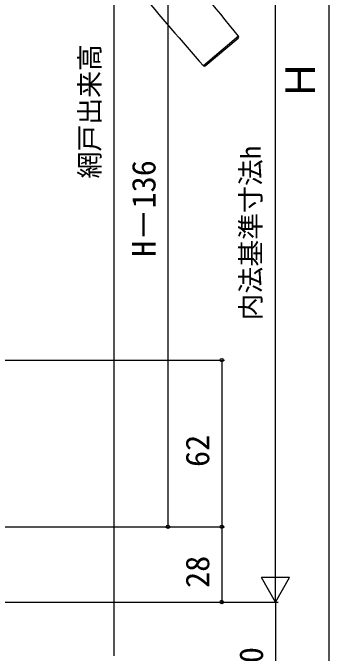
# Model space of a CAD drawing. Units: millimetres, scale not verified. Extents: x -525 to 525, y -783 to 779.
# Drawn here: x -116.7 to 1, y 42.3 to 280.5 of the extents above; entities that cross this region are included whole.
import ezdxf
from ezdxf.enums import TextEntityAlignment as Align

# ---------------------------------------------------------------- set-up
doc = ezdxf.new("R2010")
doc.units = ezdxf.units.MM
doc.header["$LTSCALE"] = 4
doc.layers.add('0-5_YKK_13', color=4, linetype='Continuous')
doc.layers.add('0-7_YKK_D', color=6, linetype='Continuous')
doc.styles.add('ＭＳ ゴシック', font='')
doc.styles.get('ＭＳ ゴシック').set_extended_font_data('MS Gothic')

msp = doc.modelspace()

# ---------------------------------------------------------------- linework, layer by layer
at = {"layer": '0-5_YKK_13'}
for p, q in [((-32.776, 271.758), (-45.816, 260.816)), ((-45.12, 260.763), (-32.845, 271.062))]:
    msp.add_line(p, q, dxfattribs=at)
for centre, radius, start, end in [((-1443.266, -856.941), 1806.5, 38.66742, 40), ((1310.664, 1453.88), 1806.5, 220.16582, 221.33258), ((-33.167, 271.445), 0.5, 310, 38.66742), ((-45.441, 261.146), 0.5, 221.33258, 310)]:
    msp.add_arc(centre, radius, start, end, dxfattribs=at)
at = {"layer": '0-7_YKK_D'}
for p, q in [((1, 31.8), (1, 480.8)), ((-79, 41.3), (-79, 468.8)), ((-19, 71.8), (-19, 450.8)), ((-59, 423.3), (-59, 89.3)), ((-254, 151.3), (-38, 151.3)), ((-39, 151.3), (-39, 89.3)), ((-240.5, 89.3), (-58, 89.3)), ((-239.5, 89.3), (-38, 89.3)), ((-239.5, 89.3), (-38, 89.3)), ((-39, 89.3), (-39, 61.3)), ((-19, 61.3), (-19, 79.487)), ((-19, 61.3), (-24.25, 70.393)), ((-13.75, 70.393), (-24.25, 70.393)), ((-19, 61.3), (-13.75, 70.393)), ((-238.9, 61.3), (-18, 61.3)), ((-222, 61.3), (-38, 61.3)), ((-221, 61.3), (-18, 61.3)), ((-19, 61.3), (-19, 21.3))]:
    msp.add_line(p, q, dxfattribs=at)
for centre in [(-39, 151.3), (-59, 89.3), (-39, 89.3), (-39, 89.3), (-39, 61.3)]:
    msp.add_circle(centre, 0.637, dxfattribs=at)

# ---------------------------------------------------------------- texts
at = {"layer": '0-7_YKK_D', "style": 'ＭＳ ゴシック'}
for s, height, p in [('網戸出来高', 7.331, (-82.307, 218.857)), ('Ｈ', 11, (-1, 247.948)), ('内法基準寸法h', 7.331, (-22.364, 166.041)), ('H－136', 8.798, (-61, 189.732)), ('62', 8.798, (-41, 111.539)), ('28', 8.798, (-41, 66.539)), ('40', 8.798, (-21, 32.573))]:
    msp.add_text(s, height=height, rotation=90, dxfattribs=at).set_placement(p, align=Align.BOTTOM_LEFT)

doc.saveas('drawing.dxf')
